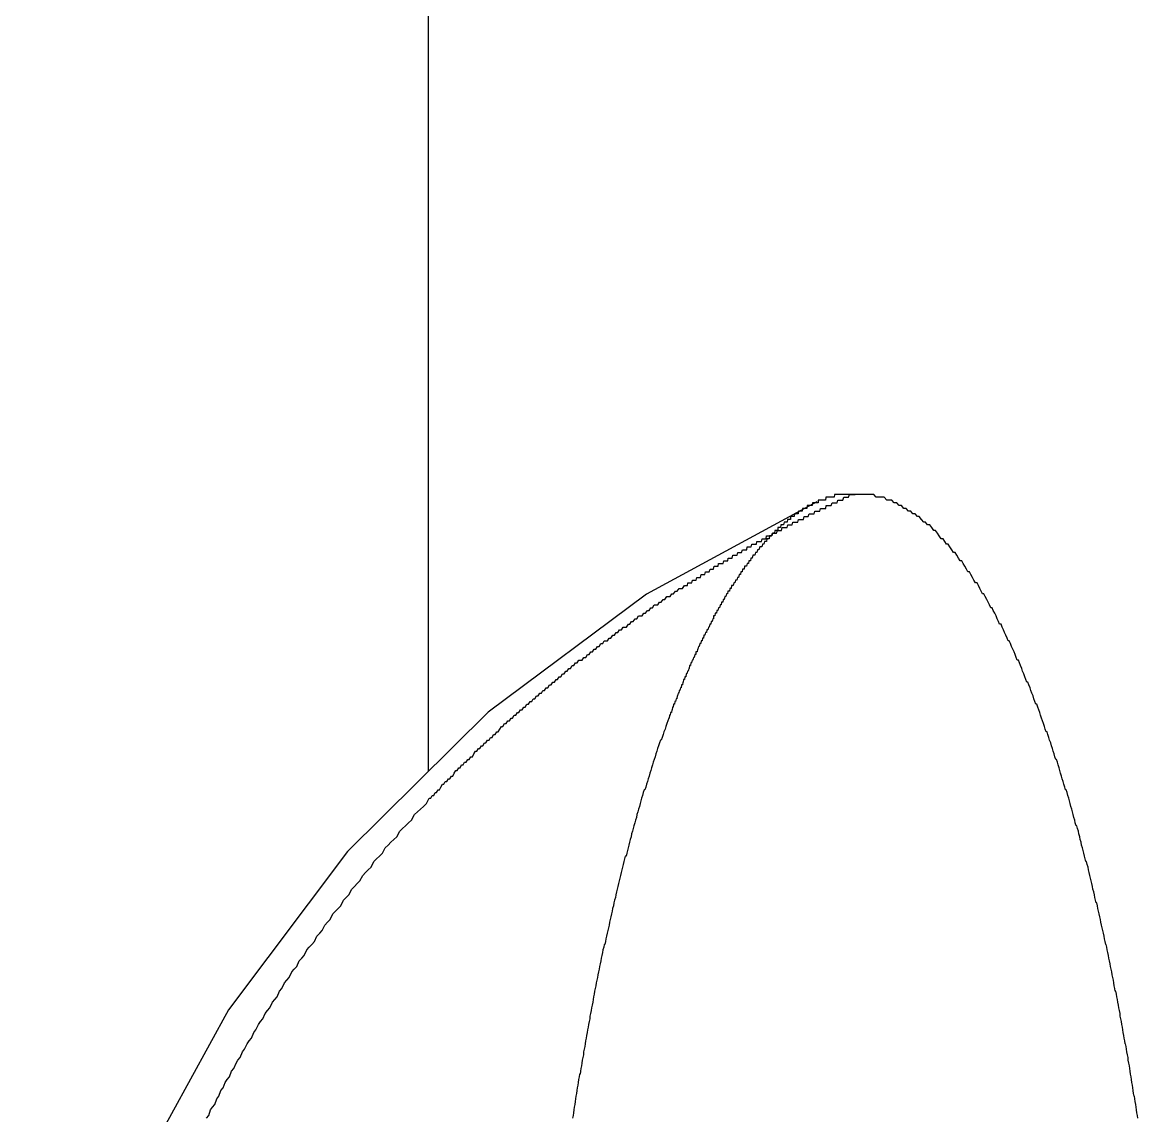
# Paper-space layout '2 DOOR PANEL LAYOUT - A1 Sheet' of a CAD drawing. Extents: x 50 to 825, y 22 to 486.
# Drawn here: x 437.172 to 437.2246, y 324.0664 to 324.1179 of the extents above; entities that cross this region are included whole.
import ezdxf

# ---------------------------------------------------------------- set-up
doc = ezdxf.new("R2010")
doc.units = 0
doc.layers.add('N-EQPM', color=3, linetype='Continuous', lineweight=25)

psp = doc.layouts.new('2 DOOR PANEL LAYOUT - A1 Sheet')

# ---------------------------------------------------------------- linework, layer by layer
at = {"layer": 'N-EQPM', "linetype": 'Continuous'}
for p, q in [((437.191128, 324.08261), (437.191128, 325.191047)), ((437.209439, 324.09531), (437.20141, 324.090954)), ((437.20141, 324.090954), (437.193934, 324.085399))]:
    psp.add_line(p, q, dxfattribs=at)
psp.add_lwpolyline([(437.193934, 324.085399), (437.187315, 324.07882), (437.181707, 324.071362), (437.177224, 324.063182), (437.173961, 324.054456), (437.17198, 324.045374)], dxfattribs=at)
at = {"layer": 'N-EQPM'}
for points in [[(437.206978, 324.093576, 0), (437.207004, 324.093576, 0), (437.207043, 324.093576, 0), (437.207069, 324.093706, 0), (437.207108, 324.093706, 0), (437.207147, 324.093706, 0), (437.207173, 324.093706, 0), (437.207212, 324.093706, 0), (437.207238, 324.093706, 0), (437.207277, 324.093706, 0), (437.207303, 324.093706, 0), (437.207342, 324.093836, 0), (437.207368, 324.093836, 0), (437.207407, 324.093836, 0), (437.207433, 324.093836, 0), (437.207472, 324.093836, 0), (437.207498, 324.093836, 0), (437.207538, 324.093836, 0), (437.207577, 324.093966, 0), (437.207603, 324.093966, 0), (437.207642, 324.093966, 0), (437.207668, 324.093966, 0), (437.207707, 324.093966, 0), (437.207733, 324.093966, 0), (437.207772, 324.093966, 0), (437.207798, 324.094097, 0), (437.207837, 324.094097, 0), (437.207876, 324.094097, 0), (437.207902, 324.094097, 0), (437.207941, 324.094097, 0), (437.207967, 324.094097, 0), (437.208006, 324.094097, 0), (437.208032, 324.094097, 0), (437.208071, 324.094227, 0), (437.208097, 324.094227, 0), (437.208136, 324.094227, 0), (437.208175, 324.094227, 0), (437.208201, 324.094227, 0), (437.20824, 324.094227, 0), (437.208266, 324.094227, 0), (437.208305, 324.094357, 0), (437.208331, 324.094357, 0), (437.20837, 324.094357, 0), (437.208396, 324.094357, 0), (437.208436, 324.094357, 0), (437.208475, 324.094357, 0), (437.208501, 324.094357, 0), (437.20854, 324.094357, 0), (437.208566, 324.094487, 0), (437.208605, 324.094487, 0), (437.208631, 324.094487, 0), (437.20867, 324.094487, 0), (437.208709, 324.094487, 0), (437.208735, 324.094487, 0), (437.208774, 324.094487, 0), (437.2088, 324.094487, 0), (437.208839, 324.094617, 0), (437.208865, 324.094617, 0), (437.208904, 324.094617, 0), (437.208943, 324.094617, 0), (437.208969, 324.094617, 0), (437.209008, 324.094617, 0), (437.209034, 324.094617, 0), (437.209073, 324.094747, 0), (437.209112, 324.094747, 0), (437.209138, 324.094747, 0), (437.209177, 324.094747, 0), (437.209203, 324.094747, 0), (437.209242, 324.094747, 0), (437.209268, 324.094747, 0), (437.209307, 324.094747, 0), (437.209347, 324.094877, 0), (437.209373, 324.094877, 0), (437.209412, 324.094877, 0), (437.209438, 324.094877, 0), (437.209477, 324.094877, 0), (437.209516, 324.094877, 0), (437.209542, 324.094877, 0), (437.209581, 324.094877, 0), (437.209607, 324.095008, 0), (437.209646, 324.095008, 0), (437.209685, 324.095008, 0), (437.209711, 324.095008, 0), (437.20975, 324.095008, 0), (437.209776, 324.095008, 0), (437.209815, 324.095008, 0), (437.209854, 324.095008, 0), (437.20988, 324.095138, 0), (437.209919, 324.095138, 0), (437.209945, 324.095138, 0), (437.209984, 324.095138, 0), (437.210023, 324.095138, 0), (437.210049, 324.095138, 0), (437.210088, 324.095138, 0), (437.210114, 324.095138, 0), (437.210153, 324.095268, 0), (437.210192, 324.095268, 0), (437.210218, 324.095268, 0), (437.210258, 324.095268, 0), (437.210284, 324.095268, 0), (437.210323, 324.095268, 0), (437.210362, 324.095268, 0), (437.210388, 324.095268, 0), (437.210427, 324.095398, 0), (437.210453, 324.095398, 0), (437.210492, 324.095398, 0), (437.210531, 324.095398, 0), (437.210557, 324.095398, 0), (437.210596, 324.095398, 0), (437.210635, 324.095398, 0), (437.210661, 324.095398, 0), (437.2107, 324.095528, 0), (437.210726, 324.095528, 0), (437.210765, 324.095528, 0), (437.210804, 324.095528, 0), (437.21083, 324.095528, 0), (437.210869, 324.095528, 0), (437.210895, 324.095528, 0), (437.210934, 324.095528, 0), (437.210973, 324.095658, 0), (437.210999, 324.095658, 0), (437.211038, 324.095658, 0), (437.211077, 324.095658, 0), (437.211103, 324.095658, 0), (437.211142, 324.095658, 0), (437.211169, 324.095658, 0), (437.211208, 324.095658, 0), (437.211247, 324.095658, 0)], [(437.211247, 324.095658, 0), (437.211234, 324.095658, 0), (437.211221, 324.095658, 0), (437.211195, 324.095658, 0), (437.211182, 324.095658, 0), (437.211169, 324.095658, 0), (437.211155, 324.095658, 0), (437.211142, 324.095658, 0), (437.211129, 324.095658, 0), (437.211116, 324.095658, 0), (437.211103, 324.095658, 0), (437.211077, 324.095658, 0), (437.211064, 324.095658, 0), (437.211051, 324.095658, 0), (437.211038, 324.095658, 0), (437.211025, 324.095658, 0), (437.211012, 324.095658, 0), (437.210999, 324.095658, 0), (437.210986, 324.095658, 0), (437.21096, 324.095658, 0), (437.210947, 324.095658, 0), (437.210934, 324.095658, 0), (437.210921, 324.095658, 0), (437.210908, 324.095658, 0), (437.210895, 324.095658, 0), (437.210882, 324.095658, 0), (437.210869, 324.095658, 0), (437.210856, 324.095658, 0), (437.21083, 324.095658, 0), (437.210817, 324.095658, 0), (437.210804, 324.095658, 0), (437.210791, 324.095658, 0), (437.210778, 324.095658, 0), (437.210765, 324.095658, 0), (437.210752, 324.095658, 0), (437.210739, 324.095658, 0), (437.210713, 324.095658, 0), (437.2107, 324.095658, 0), (437.210687, 324.095658, 0), (437.210674, 324.095658, 0), (437.210661, 324.095658, 0), (437.210648, 324.095658, 0), (437.210635, 324.095658, 0), (437.210622, 324.095658, 0), (437.210609, 324.095658, 0), (437.210583, 324.095658, 0), (437.21057, 324.095658, 0), (437.210557, 324.095658, 0), (437.210544, 324.095658, 0), (437.210531, 324.095658, 0), (437.210518, 324.095658, 0), (437.210505, 324.095658, 0), (437.210492, 324.095658, 0), (437.210479, 324.095658, 0), (437.210453, 324.095658, 0), (437.21044, 324.095658, 0), (437.210427, 324.095658, 0), (437.210414, 324.095658, 0), (437.210401, 324.095658, 0), (437.210388, 324.095658, 0), (437.210375, 324.095658, 0), (437.210362, 324.095658, 0), (437.210349, 324.095658, 0), (437.210336, 324.095658, 0), (437.21031, 324.095658, 0), (437.210297, 324.095658, 0), (437.210284, 324.095658, 0), (437.210271, 324.095658, 0), (437.210258, 324.095528, 0), (437.210244, 324.095528, 0), (437.210231, 324.095528, 0), (437.210218, 324.095528, 0), (437.210205, 324.095528, 0), (437.210192, 324.095528, 0), (437.210166, 324.095528, 0), (437.210153, 324.095528, 0), (437.21014, 324.095528, 0), (437.210127, 324.095528, 0), (437.210114, 324.095528, 0), (437.210101, 324.095528, 0), (437.210088, 324.095528, 0), (437.210075, 324.095528, 0), (437.210062, 324.095528, 0), (437.210049, 324.095528, 0), (437.210036, 324.095528, 0), (437.210023, 324.095528, 0), (437.209997, 324.095528, 0), (437.209984, 324.095528, 0), (437.209971, 324.095528, 0), (437.209958, 324.095528, 0), (437.209945, 324.095528, 0), (437.209932, 324.095528, 0), (437.209919, 324.095528, 0), (437.209906, 324.095528, 0), (437.209893, 324.095528, 0), (437.20988, 324.095528, 0), (437.209867, 324.095528, 0), (437.209854, 324.095528, 0), (437.209841, 324.095398, 0), (437.209828, 324.095398, 0), (437.209802, 324.095398, 0), (437.209789, 324.095398, 0), (437.209776, 324.095398, 0), (437.209763, 324.095398, 0), (437.20975, 324.095398, 0), (437.209737, 324.095398, 0), (437.209724, 324.095398, 0), (437.209711, 324.095398, 0), (437.209698, 324.095398, 0), (437.209685, 324.095398, 0), (437.209672, 324.095398, 0), (437.209659, 324.095398, 0), (437.209646, 324.095398, 0), (437.209633, 324.095398, 0), (437.20962, 324.095398, 0), (437.209607, 324.095398, 0), (437.209594, 324.095398, 0), (437.209581, 324.095398, 0), (437.209568, 324.095398, 0), (437.209555, 324.095398, 0), (437.209529, 324.095398, 0), (437.209516, 324.095398, 0), (437.209503, 324.095398, 0), (437.20949, 324.095268, 0), (437.209477, 324.095268, 0), (437.209464, 324.095268, 0), (437.209451, 324.095268, 0), (437.209438, 324.095268, 0)], [(437.22456, 324.066246, 0), (437.224547, 324.066376, 0), (437.224521, 324.066506, 0), (437.224508, 324.066637, 0), (437.224482, 324.066767, 0), (437.224469, 324.066897, 0), (437.224443, 324.067027, 0), (437.22443, 324.067157, 0), (437.224404, 324.067287, 0), (437.224391, 324.067287, 0), (437.224365, 324.067417, 0), (437.224352, 324.067548, 0), (437.224326, 324.067678, 0), (437.224313, 324.067808, 0), (437.224287, 324.067938, 0), (437.224274, 324.068068, 0), (437.224248, 324.068198, 0), (437.224222, 324.068328, 0), (437.224209, 324.068459, 0), (437.224183, 324.068589, 0), (437.22417, 324.068719, 0), (437.224144, 324.068849, 0), (437.224118, 324.068979, 0), (437.224105, 324.069109, 0), (437.224079, 324.069239, 0), (437.224053, 324.06937, 0), (437.22404, 324.0695, 0), (437.224014, 324.06963, 0), (437.223988, 324.06976, 0), (437.223975, 324.06976, 0), (437.223948, 324.06989, 0), (437.223922, 324.07002, 0), (437.223909, 324.07015, 0), (437.223883, 324.070281, 0), (437.223857, 324.070411, 0), (437.223844, 324.070541, 0), (437.223818, 324.070671, 0), (437.223792, 324.070801, 0), (437.223766, 324.070931, 0), (437.22374, 324.071061, 0), (437.223727, 324.071192, 0), (437.223701, 324.071322, 0), (437.223675, 324.071452, 0), (437.223649, 324.071582, 0), (437.223623, 324.071712, 0), (437.22361, 324.071842, 0), (437.223584, 324.071972, 0), (437.223558, 324.072103, 0), (437.223532, 324.072233, 0), (437.223506, 324.072233, 0), (437.22348, 324.072363, 0), (437.223454, 324.072493, 0), (437.223441, 324.072623, 0), (437.223415, 324.072753, 0), (437.223389, 324.072883, 0), (437.223363, 324.073014, 0), (437.223337, 324.073144, 0), (437.223311, 324.073274, 0), (437.223285, 324.073404, 0), (437.223259, 324.073534, 0), (437.223233, 324.073664, 0), (437.223207, 324.073794, 0), (437.223181, 324.073925, 0), (437.223155, 324.074055, 0), (437.223129, 324.074185, 0), (437.223103, 324.074315, 0), (437.223077, 324.074445, 0), (437.223051, 324.074445, 0), (437.223024, 324.074575, 0), (437.222998, 324.074705, 0), (437.222972, 324.074836, 0), (437.222946, 324.074966, 0), (437.22292, 324.075096, 0), (437.222881, 324.075226, 0), (437.222855, 324.075356, 0), (437.222829, 324.075486, 0), (437.222803, 324.075616, 0), (437.222777, 324.075747, 0), (437.222751, 324.075877, 0), (437.222712, 324.076007, 0), (437.222686, 324.076137, 0), (437.22266, 324.076267, 0), (437.222634, 324.076397, 0), (437.222608, 324.076397, 0), (437.222569, 324.076527, 0), (437.222543, 324.076658, 0), (437.222517, 324.076788, 0), (437.222491, 324.076918, 0), (437.222452, 324.077048, 0), (437.222426, 324.077178, 0), (437.2224, 324.077308, 0), (437.222361, 324.077438, 0), (437.222335, 324.077568, 0), (437.222309, 324.077699, 0), (437.22227, 324.077829, 0), (437.222244, 324.077959, 0), (437.222218, 324.078089, 0), (437.222179, 324.078219, 0), (437.222153, 324.078349, 0), (437.222113, 324.078349, 0), (437.222087, 324.078479, 0), (437.222048, 324.07861, 0), (437.222022, 324.07874, 0), (437.221983, 324.07887, 0), (437.221957, 324.079, 0), (437.221918, 324.07913, 0), (437.221892, 324.07926, 0), (437.221853, 324.07939, 0), (437.221827, 324.079521, 0), (437.221788, 324.079651, 0), (437.221762, 324.079781, 0), (437.221723, 324.079911, 0), (437.221697, 324.080041, 0), (437.221658, 324.080041, 0), (437.221619, 324.080171, 0), (437.221593, 324.080301, 0), (437.221554, 324.080432, 0), (437.221515, 324.080562, 0), (437.221489, 324.080692, 0), (437.22145, 324.080822, 0), (437.221411, 324.080952, 0), (437.221372, 324.081082, 0), (437.221346, 324.081212, 0), (437.221307, 324.081343, 0), (437.221268, 324.081473, 0), (437.221229, 324.081603, 0), (437.221189, 324.081733, 0), (437.221163, 324.081733, 0), (437.221124, 324.081863, 0), (437.221085, 324.081993, 0), (437.221046, 324.082123, 0), (437.221007, 324.082254, 0), (437.220968, 324.082384, 0), (437.220929, 324.082514, 0), (437.22089, 324.082644, 0), (437.220851, 324.082774, 0), (437.220812, 324.082904, 0), (437.220773, 324.083034, 0), (437.220734, 324.083165, 0), (437.220695, 324.083165, 0), (437.220656, 324.083295, 0), (437.220617, 324.083425, 0), (437.220578, 324.083555, 0), (437.220539, 324.083685, 0), (437.2205, 324.083815, 0), (437.220461, 324.083945, 0), (437.220409, 324.084076, 0), (437.22037, 324.084206, 0), (437.220331, 324.084336, 0), (437.220291, 324.084466, 0), (437.220239, 324.084466, 0), (437.2202, 324.084596, 0), (437.220161, 324.084726, 0), (437.220122, 324.084856, 0), (437.22007, 324.084987, 0), (437.220031, 324.085117, 0), (437.219979, 324.085247, 0), (437.21994, 324.085377, 0), (437.219901, 324.085507, 0), (437.219849, 324.085637, 0), (437.21981, 324.085767, 0), (437.219758, 324.085767, 0), (437.219719, 324.085898, 0), (437.219667, 324.086028, 0), (437.219628, 324.086158, 0), (437.219576, 324.086288, 0), (437.219524, 324.086418, 0), (437.219485, 324.086548, 0), (437.219433, 324.086678, 0), (437.21938, 324.086809, 0), (437.219341, 324.086809, 0), (437.219289, 324.086939, 0), (437.219237, 324.087069, 0), (437.219185, 324.087199, 0), (437.219133, 324.087329, 0), (437.219094, 324.087459, 0), (437.219042, 324.087589, 0), (437.21899, 324.08772, 0), (437.218938, 324.08785, 0), (437.218886, 324.08785, 0), (437.218834, 324.08798, 0), (437.218782, 324.08811, 0), (437.21873, 324.08824, 0), (437.218678, 324.08837, 0), (437.218613, 324.0885, 0), (437.218561, 324.088631, 0), (437.218509, 324.088761, 0), (437.218456, 324.088761, 0), (437.218404, 324.088891, 0), (437.218339, 324.089021, 0), (437.218287, 324.089151, 0), (437.218235, 324.089281, 0), (437.21817, 324.089411, 0), (437.218118, 324.089542, 0), (437.218053, 324.089542, 0), (437.218001, 324.089672, 0), (437.217936, 324.089802, 0), (437.217884, 324.089932, 0), (437.217819, 324.090062, 0), (437.217754, 324.090192, 0), (437.217702, 324.090322, 0), (437.217637, 324.090322, 0), (437.217572, 324.090453, 0), (437.217506, 324.090583, 0), (437.217441, 324.090713, 0), (437.217376, 324.090843, 0), (437.217311, 324.090973, 0), (437.217246, 324.090973, 0), (437.217181, 324.091103, 0), (437.217116, 324.091233, 0), (437.217051, 324.091364, 0), (437.216986, 324.091494, 0), (437.216921, 324.091494, 0), (437.216843, 324.091624, 0), (437.216778, 324.091754, 0), (437.2167, 324.091884, 0), (437.216634, 324.092014, 0), (437.216556, 324.092014, 0), (437.216491, 324.092144, 0), (437.216413, 324.092275, 0), (437.216335, 324.092405, 0), (437.21627, 324.092535, 0), (437.216192, 324.092535, 0), (437.216114, 324.092665, 0), (437.216036, 324.092795, 0), (437.215958, 324.092925, 0), (437.21588, 324.092925, 0), (437.215802, 324.093055, 0), (437.21571, 324.093186, 0), (437.215632, 324.093316, 0), (437.215554, 324.093316, 0), (437.215463, 324.093446, 0), (437.215385, 324.093576, 0), (437.215294, 324.093576, 0), (437.215203, 324.093706, 0), (437.215125, 324.093836, 0), (437.215034, 324.093966, 0), (437.214943, 324.093966, 0), (437.214852, 324.094097, 0), (437.21476, 324.094227, 0), (437.214656, 324.094227, 0), (437.214565, 324.094357, 0), (437.214474, 324.094357, 0), (437.21437, 324.094487, 0), (437.214266, 324.094617, 0), (437.214175, 324.094617, 0), (437.214071, 324.094747, 0), (437.213967, 324.094747, 0), (437.213862, 324.094877, 0), (437.213758, 324.094877, 0), (437.213641, 324.095008, 0), (437.213537, 324.095008, 0), (437.21342, 324.095138, 0), (437.213316, 324.095138, 0), (437.213199, 324.095268, 0), (437.213082, 324.095268, 0), (437.212964, 324.095398, 0), (437.212847, 324.095398, 0), (437.21273, 324.095398, 0), (437.212613, 324.095528, 0), (437.212483, 324.095528, 0), (437.212366, 324.095528, 0), (437.212236, 324.095528, 0), (437.212119, 324.095658, 0), (437.211988, 324.095658, 0), (437.211871, 324.095658, 0), (437.211741, 324.095658, 0), (437.211624, 324.095658, 0), (437.211494, 324.095658, 0), (437.211364, 324.095658, 0), (437.211247, 324.095658, 0)], [(437.209438, 324.095268, 0), (437.209425, 324.095268, 0), (437.209412, 324.095268, 0), (437.209386, 324.095268, 0), (437.209373, 324.095268, 0), (437.20936, 324.095268, 0), (437.209334, 324.095268, 0), (437.20932, 324.095268, 0), (437.209307, 324.095268, 0), (437.209281, 324.095268, 0), (437.209268, 324.095268, 0), (437.209255, 324.095268, 0), (437.209229, 324.095268, 0), (437.209216, 324.095138, 0), (437.209203, 324.095138, 0), (437.209177, 324.095138, 0), (437.209164, 324.095138, 0), (437.209151, 324.095138, 0), (437.209125, 324.095138, 0), (437.209112, 324.095138, 0), (437.209099, 324.095138, 0), (437.209086, 324.095138, 0), (437.20906, 324.095138, 0), (437.209047, 324.095138, 0), (437.209034, 324.095138, 0), (437.209008, 324.095138, 0), (437.208995, 324.095138, 0), (437.208982, 324.095138, 0), (437.208969, 324.095008, 0), (437.208943, 324.095008, 0), (437.20893, 324.095008, 0), (437.208917, 324.095008, 0), (437.208891, 324.095008, 0), (437.208878, 324.095008, 0), (437.208865, 324.095008, 0), (437.208852, 324.095008, 0), (437.208826, 324.095008, 0), (437.208813, 324.095008, 0), (437.2088, 324.095008, 0), (437.208787, 324.095008, 0), (437.208761, 324.095008, 0), (437.208748, 324.094877, 0), (437.208735, 324.094877, 0), (437.208722, 324.094877, 0), (437.208696, 324.094877, 0), (437.208683, 324.094877, 0), (437.20867, 324.094877, 0), (437.208657, 324.094877, 0), (437.208631, 324.094877, 0), (437.208618, 324.094877, 0), (437.208605, 324.094877, 0), (437.208592, 324.094877, 0), (437.208566, 324.094877, 0), (437.208553, 324.094747, 0), (437.20854, 324.094747, 0), (437.208527, 324.094747, 0), (437.208514, 324.094747, 0), (437.208488, 324.094747, 0), (437.208475, 324.094747, 0), (437.208462, 324.094747, 0), (437.208449, 324.094747, 0), (437.208423, 324.094747, 0), (437.208409, 324.094747, 0), (437.208396, 324.094747, 0), (437.208383, 324.094747, 0), (437.20837, 324.094617, 0), (437.208344, 324.094617, 0), (437.208331, 324.094617, 0), (437.208318, 324.094617, 0), (437.208305, 324.094617, 0), (437.208292, 324.094617, 0), (437.208279, 324.094617, 0), (437.208253, 324.094617, 0), (437.20824, 324.094617, 0), (437.208227, 324.094617, 0), (437.208214, 324.094617, 0), (437.208201, 324.094617, 0), (437.208188, 324.094487, 0), (437.208162, 324.094487, 0), (437.208149, 324.094487, 0), (437.208136, 324.094487, 0), (437.208123, 324.094487, 0), (437.20811, 324.094487, 0), (437.208097, 324.094487, 0), (437.208071, 324.094487, 0), (437.208058, 324.094487, 0), (437.208045, 324.094487, 0), (437.208032, 324.094357, 0), (437.208019, 324.094357, 0), (437.208006, 324.094357, 0), (437.207993, 324.094357, 0), (437.207967, 324.094357, 0), (437.207954, 324.094357, 0), (437.207941, 324.094357, 0), (437.207928, 324.094357, 0), (437.207915, 324.094357, 0), (437.207902, 324.094357, 0), (437.207889, 324.094357, 0), (437.207863, 324.094227, 0), (437.20785, 324.094227, 0), (437.207837, 324.094227, 0), (437.207824, 324.094227, 0), (437.207811, 324.094227, 0), (437.207798, 324.094227, 0), (437.207785, 324.094227, 0), (437.207772, 324.094227, 0), (437.207759, 324.094227, 0), (437.207733, 324.094227, 0), (437.20772, 324.094097, 0), (437.207707, 324.094097, 0), (437.207694, 324.094097, 0), (437.207681, 324.094097, 0), (437.207668, 324.094097, 0), (437.207655, 324.094097, 0), (437.207642, 324.094097, 0), (437.207629, 324.094097, 0), (437.207616, 324.094097, 0), (437.207603, 324.094097, 0), (437.20759, 324.093966, 0), (437.207564, 324.093966, 0), (437.207551, 324.093966, 0), (437.207538, 324.093966, 0), (437.207525, 324.093966, 0), (437.207512, 324.093966, 0), (437.207498, 324.093966, 0), (437.207485, 324.093966, 0), (437.207472, 324.093966, 0), (437.207459, 324.093966, 0), (437.207446, 324.093836, 0), (437.207433, 324.093836, 0), (437.20742, 324.093836, 0), (437.207407, 324.093836, 0), (437.207394, 324.093836, 0), (437.207381, 324.093836, 0), (437.207368, 324.093836, 0), (437.207355, 324.093836, 0), (437.207342, 324.093836, 0), (437.207316, 324.093706, 0), (437.207303, 324.093706, 0), (437.20729, 324.093706, 0), (437.207277, 324.093706, 0), (437.207264, 324.093706, 0), (437.207251, 324.093706, 0), (437.207238, 324.093706, 0), (437.207225, 324.093706, 0), (437.207212, 324.093706, 0), (437.207199, 324.093706, 0), (437.207186, 324.093576, 0), (437.207173, 324.093576, 0), (437.20716, 324.093576, 0), (437.207147, 324.093576, 0), (437.207134, 324.093576, 0), (437.207121, 324.093576, 0), (437.207108, 324.093576, 0), (437.207095, 324.093576, 0), (437.207082, 324.093576, 0), (437.207069, 324.093446, 0), (437.207056, 324.093446, 0), (437.207043, 324.093446, 0), (437.20703, 324.093446, 0)], [(437.20703, 324.093446, 0), (437.207004, 324.093446, 0), (437.206965, 324.093446, 0), (437.206939, 324.093316, 0), (437.2069, 324.093316, 0), (437.206874, 324.093316, 0), (437.206835, 324.093186, 0), (437.206809, 324.093186, 0), (437.20677, 324.093186, 0), (437.206744, 324.093186, 0), (437.206705, 324.093055, 0), (437.206679, 324.093055, 0), (437.20664, 324.093055, 0), (437.206614, 324.092925, 0), (437.206574, 324.092925, 0), (437.206548, 324.092925, 0), (437.206509, 324.092795, 0), (437.206483, 324.092795, 0), (437.206457, 324.092795, 0), (437.206418, 324.092795, 0), (437.206392, 324.092665, 0), (437.206366, 324.092665, 0), (437.206327, 324.092665, 0), (437.206301, 324.092535, 0), (437.206275, 324.092535, 0), (437.206236, 324.092535, 0), (437.20621, 324.092405, 0), (437.206184, 324.092405, 0), (437.206145, 324.092405, 0), (437.206119, 324.092275, 0), (437.206093, 324.092275, 0), (437.206054, 324.092275, 0), (437.206028, 324.092275, 0), (437.206002, 324.092144, 0), (437.205976, 324.092144, 0), (437.205937, 324.092144, 0), (437.205911, 324.092014, 0), (437.205885, 324.092014, 0), (437.205859, 324.092014, 0), (437.205833, 324.091884, 0), (437.205794, 324.091884, 0), (437.205768, 324.091884, 0), (437.205742, 324.091754, 0), (437.205716, 324.091754, 0), (437.20569, 324.091754, 0), (437.205663, 324.091624, 0), (437.205637, 324.091624, 0), (437.205598, 324.091624, 0), (437.205572, 324.091494, 0), (437.205546, 324.091494, 0), (437.20552, 324.091494, 0), (437.205494, 324.091364, 0), (437.205468, 324.091364, 0), (437.205442, 324.091364, 0), (437.205416, 324.091364, 0), (437.20539, 324.091233, 0), (437.205364, 324.091233, 0), (437.205338, 324.091233, 0), (437.205312, 324.091103, 0), (437.205273, 324.091103, 0), (437.205247, 324.091103, 0), (437.205221, 324.090973, 0), (437.205195, 324.090973, 0), (437.205169, 324.090973, 0), (437.205143, 324.090843, 0), (437.205117, 324.090843, 0), (437.205091, 324.090843, 0), (437.205065, 324.090713, 0), (437.205052, 324.090713, 0), (437.205026, 324.090713, 0), (437.205, 324.090583, 0), (437.204974, 324.090583, 0), (437.204948, 324.090583, 0), (437.204922, 324.090453, 0), (437.204896, 324.090453, 0), (437.20487, 324.090453, 0), (437.204844, 324.090322, 0), (437.204818, 324.090322, 0), (437.204792, 324.090322, 0), (437.204766, 324.090192, 0), (437.204739, 324.090192, 0), (437.204726, 324.090192, 0), (437.2047, 324.090062, 0), (437.204674, 324.090062, 0), (437.204648, 324.090062, 0), (437.204622, 324.089932, 0), (437.204596, 324.089932, 0), (437.20457, 324.089932, 0), (437.204557, 324.089802, 0), (437.204531, 324.089802, 0), (437.204505, 324.089672, 0), (437.204479, 324.089672, 0), (437.204453, 324.089672, 0), (437.20444, 324.089542, 0), (437.204414, 324.089542, 0), (437.204388, 324.089542, 0), (437.204362, 324.089411, 0), (437.204336, 324.089411, 0), (437.204323, 324.089411, 0), (437.204297, 324.089281, 0), (437.204271, 324.089281, 0), (437.204245, 324.089281, 0), (437.204232, 324.089151, 0), (437.204206, 324.089151, 0), (437.20418, 324.089151, 0), (437.204154, 324.089021, 0), (437.204141, 324.089021, 0), (437.204115, 324.089021, 0), (437.204089, 324.088891, 0), (437.204076, 324.088891, 0), (437.20405, 324.088891, 0), (437.204024, 324.088761, 0), (437.203998, 324.088761, 0), (437.203985, 324.088761, 0), (437.203959, 324.088631, 0), (437.203933, 324.088631, 0), (437.20392, 324.088631, 0), (437.203894, 324.0885, 0), (437.203868, 324.0885, 0), (437.203855, 324.0885, 0), (437.203828, 324.08837, 0), (437.203802, 324.08837, 0), (437.203789, 324.08824, 0), (437.203763, 324.08824, 0), (437.203737, 324.08824, 0), (437.203724, 324.08811, 0), (437.203698, 324.08811, 0), (437.203685, 324.08811, 0), (437.203659, 324.08798, 0), (437.203633, 324.08798, 0), (437.20362, 324.08798, 0), (437.203594, 324.08785, 0), (437.203581, 324.08785, 0), (437.203555, 324.08785, 0), (437.203529, 324.08772, 0), (437.203516, 324.08772, 0), (437.20349, 324.08772, 0), (437.203477, 324.087589, 0), (437.203451, 324.087589, 0), (437.203438, 324.087589, 0), (437.203412, 324.087459, 0), (437.203399, 324.087459, 0), (437.203373, 324.087329, 0), (437.203347, 324.087329, 0), (437.203334, 324.087329, 0), (437.203308, 324.087199, 0), (437.203295, 324.087199, 0), (437.203269, 324.087199, 0), (437.203256, 324.087069, 0), (437.20323, 324.087069, 0), (437.203217, 324.087069, 0), (437.203191, 324.086939, 0), (437.203178, 324.086939, 0), (437.203152, 324.086939, 0), (437.203139, 324.086809, 0), (437.203113, 324.086809, 0), (437.2031, 324.086678, 0), (437.203074, 324.086678, 0), (437.203061, 324.086678, 0), (437.203035, 324.086548, 0), (437.203022, 324.086548, 0), (437.203009, 324.086548, 0), (437.202983, 324.086418, 0), (437.20297, 324.086418, 0), (437.202944, 324.086418, 0), (437.202931, 324.086288, 0), (437.202904, 324.086288, 0), (437.202891, 324.086288, 0), (437.202865, 324.086158, 0), (437.202852, 324.086158, 0), (437.202839, 324.086028, 0), (437.202813, 324.086028, 0), (437.2028, 324.086028, 0), (437.202774, 324.085898, 0), (437.202761, 324.085898, 0), (437.202735, 324.085898, 0), (437.202722, 324.085767, 0), (437.202709, 324.085767, 0), (437.202683, 324.085767, 0), (437.20267, 324.085637, 0), (437.202657, 324.085637, 0), (437.202631, 324.085637, 0), (437.202618, 324.085507, 0), (437.202592, 324.085507, 0), (437.202579, 324.085377, 0), (437.202566, 324.085377, 0), (437.20254, 324.085377, 0), (437.202527, 324.085247, 0), (437.202514, 324.085247, 0), (437.202488, 324.085247, 0), (437.202475, 324.085117, 0), (437.202462, 324.085117, 0)], [(437.203191, 324.091364, 0), (437.203217, 324.091364, 0), (437.203243, 324.091364, 0), (437.203282, 324.091364, 0), (437.203308, 324.091364, 0), (437.203334, 324.091364, 0), (437.20336, 324.091494, 0), (437.203399, 324.091494, 0), (437.203425, 324.091494, 0), (437.203451, 324.091494, 0), (437.203477, 324.091494, 0), (437.203516, 324.091494, 0), (437.203542, 324.091494, 0), (437.203568, 324.091624, 0), (437.203594, 324.091624, 0), (437.203633, 324.091624, 0), (437.203659, 324.091624, 0), (437.203685, 324.091624, 0), (437.203711, 324.091624, 0), (437.20375, 324.091624, 0), (437.203776, 324.091754, 0), (437.203802, 324.091754, 0), (437.203828, 324.091754, 0), (437.203868, 324.091754, 0), (437.203894, 324.091754, 0), (437.20392, 324.091754, 0), (437.203946, 324.091754, 0), (437.203985, 324.091884, 0), (437.204011, 324.091884, 0), (437.204037, 324.091884, 0), (437.204076, 324.091884, 0), (437.204102, 324.091884, 0), (437.204128, 324.091884, 0), (437.204154, 324.091884, 0), (437.204193, 324.092014, 0), (437.204219, 324.092014, 0), (437.204245, 324.092014, 0), (437.204271, 324.092014, 0), (437.20431, 324.092014, 0), (437.204336, 324.092014, 0), (437.204362, 324.092014, 0), (437.204401, 324.092144, 0), (437.204427, 324.092144, 0), (437.204453, 324.092144, 0), (437.204479, 324.092144, 0), (437.204518, 324.092144, 0), (437.204544, 324.092144, 0), (437.20457, 324.092144, 0), (437.204596, 324.092275, 0), (437.204635, 324.092275, 0), (437.204661, 324.092275, 0), (437.204687, 324.092275, 0), (437.204726, 324.092275, 0), (437.204752, 324.092275, 0), (437.204779, 324.092275, 0), (437.204805, 324.092405, 0), (437.204844, 324.092405, 0), (437.20487, 324.092405, 0), (437.204896, 324.092405, 0), (437.204935, 324.092405, 0), (437.204961, 324.092405, 0), (437.204987, 324.092405, 0), (437.205013, 324.092405, 0), (437.205052, 324.092535, 0), (437.205078, 324.092535, 0), (437.205104, 324.092535, 0), (437.205143, 324.092535, 0), (437.205169, 324.092535, 0), (437.205195, 324.092535, 0), (437.205234, 324.092535, 0), (437.20526, 324.092665, 0), (437.205286, 324.092665, 0), (437.205312, 324.092665, 0), (437.205351, 324.092665, 0), (437.205377, 324.092665, 0), (437.205403, 324.092665, 0), (437.205442, 324.092665, 0), (437.205468, 324.092795, 0), (437.205494, 324.092795, 0), (437.205533, 324.092795, 0), (437.205559, 324.092795, 0), (437.205585, 324.092795, 0), (437.205611, 324.092795, 0), (437.20565, 324.092795, 0), (437.205677, 324.092795, 0), (437.205703, 324.092925, 0), (437.205742, 324.092925, 0), (437.205768, 324.092925, 0), (437.205794, 324.092925, 0), (437.205833, 324.092925, 0), (437.205859, 324.092925, 0), (437.205885, 324.092925, 0), (437.205924, 324.093055, 0), (437.20595, 324.093055, 0), (437.205976, 324.093055, 0), (437.206002, 324.093055, 0), (437.206041, 324.093055, 0), (437.206067, 324.093055, 0), (437.206093, 324.093055, 0), (437.206132, 324.093055, 0), (437.206158, 324.093186, 0), (437.206184, 324.093186, 0), (437.206223, 324.093186, 0), (437.206249, 324.093186, 0), (437.206275, 324.093186, 0), (437.206314, 324.093186, 0), (437.20634, 324.093186, 0), (437.206366, 324.093316, 0), (437.206405, 324.093316, 0), (437.206431, 324.093316, 0), (437.206457, 324.093316, 0), (437.206496, 324.093316, 0), (437.206522, 324.093316, 0), (437.206548, 324.093316, 0), (437.206587, 324.093316, 0), (437.206614, 324.093446, 0), (437.20664, 324.093446, 0), (437.206679, 324.093446, 0), (437.206705, 324.093446, 0), (437.206731, 324.093446, 0), (437.20677, 324.093446, 0), (437.206796, 324.093446, 0), (437.206822, 324.093446, 0), (437.206861, 324.093576, 0), (437.206887, 324.093576, 0), (437.206913, 324.093576, 0), (437.206952, 324.093576, 0), (437.206978, 324.093576, 0)], [(437.191035, 324.081082, 0), (437.191101, 324.081212, 0), (437.191166, 324.081343, 0), (437.191231, 324.081343, 0), (437.191309, 324.081473, 0), (437.191374, 324.081473, 0), (437.191439, 324.081603, 0), (437.191504, 324.081603, 0), (437.191582, 324.081733, 0), (437.191647, 324.081733, 0), (437.191712, 324.081863, 0), (437.19179, 324.081993, 0), (437.191855, 324.081993, 0), (437.19192, 324.082123, 0), (437.191999, 324.082123, 0), (437.192064, 324.082254, 0), (437.192129, 324.082254, 0), (437.192207, 324.082384, 0), (437.192272, 324.082384, 0), (437.192337, 324.082514, 0), (437.192415, 324.082644, 0), (437.19248, 324.082644, 0), (437.192558, 324.082774, 0), (437.192623, 324.082774, 0), (437.192688, 324.082904, 0), (437.192766, 324.082904, 0), (437.192831, 324.083034, 0), (437.19291, 324.083034, 0), (437.192975, 324.083165, 0), (437.193053, 324.083165, 0), (437.193118, 324.083295, 0), (437.193196, 324.083295, 0), (437.193261, 324.083425, 0), (437.193339, 324.083555, 0), (437.193404, 324.083555, 0), (437.193482, 324.083685, 0), (437.193547, 324.083685, 0), (437.193625, 324.083815, 0), (437.19369, 324.083815, 0), (437.193768, 324.083945, 0), (437.193834, 324.083945, 0), (437.193912, 324.084076, 0), (437.19399, 324.084076, 0), (437.194055, 324.084206, 0), (437.194133, 324.084206, 0), (437.194198, 324.084336, 0), (437.194276, 324.084336, 0), (437.194354, 324.084466, 0), (437.194419, 324.084466, 0), (437.194497, 324.084596, 0), (437.194575, 324.084726, 0), (437.19464, 324.084726, 0), (437.194719, 324.084856, 0), (437.194797, 324.084856, 0), (437.194862, 324.084987, 0), (437.19494, 324.084987, 0), (437.195018, 324.085117, 0), (437.195083, 324.085117, 0), (437.195161, 324.085247, 0), (437.195239, 324.085247, 0), (437.195317, 324.085377, 0), (437.195382, 324.085377, 0), (437.19546, 324.085507, 0), (437.195538, 324.085507, 0), (437.195617, 324.085637, 0), (437.195682, 324.085637, 0), (437.19576, 324.085767, 0), (437.195838, 324.085767, 0), (437.195916, 324.085898, 0), (437.195994, 324.085898, 0), (437.196059, 324.086028, 0), (437.196137, 324.086028, 0), (437.196215, 324.086158, 0), (437.196293, 324.086158, 0), (437.196371, 324.086288, 0), (437.196449, 324.086288, 0), (437.196514, 324.086418, 0), (437.196593, 324.086418, 0), (437.196671, 324.086548, 0), (437.196749, 324.086548, 0), (437.196827, 324.086678, 0), (437.196905, 324.086678, 0), (437.196983, 324.086809, 0), (437.197061, 324.086809, 0), (437.197139, 324.086939, 0), (437.197217, 324.086939, 0), (437.197282, 324.087069, 0), (437.19736, 324.087069, 0), (437.197438, 324.087199, 0), (437.197517, 324.087199, 0), (437.197595, 324.087329, 0), (437.197673, 324.087329, 0), (437.197751, 324.087459, 0), (437.197829, 324.087459, 0), (437.197907, 324.087589, 0), (437.197985, 324.087589, 0), (437.198063, 324.08772, 0), (437.198141, 324.08772, 0), (437.198219, 324.08785, 0), (437.198297, 324.08785, 0), (437.198376, 324.08785, 0), (437.198454, 324.08798, 0), (437.198545, 324.08798, 0), (437.198623, 324.08811, 0), (437.198701, 324.08811, 0), (437.198779, 324.08824, 0), (437.198857, 324.08824, 0), (437.198935, 324.08837, 0), (437.199013, 324.08837, 0), (437.199091, 324.0885, 0), (437.199169, 324.0885, 0), (437.199247, 324.088631, 0), (437.199339, 324.088631, 0), (437.199417, 324.088761, 0), (437.199495, 324.088761, 0), (437.199573, 324.088761, 0), (437.199651, 324.088891, 0), (437.199729, 324.088891, 0), (437.19982, 324.089021, 0), (437.199898, 324.089021, 0), (437.199976, 324.089151, 0), (437.200054, 324.089151, 0), (437.200132, 324.089281, 0), (437.200224, 324.089281, 0), (437.200302, 324.089411, 0), (437.20038, 324.089411, 0), (437.200458, 324.089411, 0), (437.200549, 324.089542, 0), (437.200627, 324.089542, 0), (437.200705, 324.089672, 0), (437.200783, 324.089672, 0), (437.200874, 324.089802, 0), (437.200952, 324.089802, 0), (437.20103, 324.089932, 0), (437.201109, 324.089932, 0), (437.2012, 324.089932, 0), (437.201278, 324.090062, 0), (437.201356, 324.090062, 0), (437.201447, 324.090192, 0), (437.201525, 324.090192, 0), (437.201603, 324.090322, 0), (437.201694, 324.090322, 0), (437.201772, 324.090453, 0), (437.20185, 324.090453, 0), (437.201941, 324.090453, 0), (437.20202, 324.090583, 0), (437.202098, 324.090583, 0), (437.202189, 324.090713, 0), (437.202267, 324.090713, 0), (437.202358, 324.090843, 0), (437.202436, 324.090843, 0), (437.202514, 324.090843, 0), (437.202605, 324.090973, 0), (437.202683, 324.090973, 0), (437.202774, 324.091103, 0), (437.202852, 324.091103, 0), (437.202944, 324.091233, 0), (437.203022, 324.091233, 0), (437.2031, 324.091233, 0), (437.203191, 324.091364, 0)], [(437.202462, 324.085117, 0), (437.20241, 324.084987, 0), (437.202371, 324.084856, 0), (437.202319, 324.084726, 0), (437.20228, 324.084596, 0), (437.202228, 324.084466, 0), (437.202189, 324.084336, 0), (437.20215, 324.084206, 0), (437.202098, 324.084076, 0), (437.202059, 324.084076, 0), (437.20202, 324.083945, 0), (437.201967, 324.083815, 0), (437.201928, 324.083685, 0), (437.201889, 324.083555, 0), (437.20185, 324.083425, 0), (437.201811, 324.083295, 0), (437.201759, 324.083165, 0), (437.20172, 324.083034, 0), (437.201681, 324.082904, 0), (437.201642, 324.082774, 0), (437.201603, 324.082644, 0), (437.201564, 324.082514, 0), (437.201525, 324.082384, 0), (437.201486, 324.082254, 0), (437.201447, 324.082123, 0), (437.201408, 324.081993, 0), (437.201369, 324.081863, 0), (437.20133, 324.081733, 0), (437.201291, 324.081733, 0), (437.201252, 324.081603, 0), (437.201213, 324.081473, 0), (437.201174, 324.081343, 0), (437.201135, 324.081212, 0), (437.201109, 324.081082, 0), (437.201069, 324.080952, 0), (437.20103, 324.080822, 0), (437.200991, 324.080692, 0), (437.200952, 324.080562, 0), (437.200926, 324.080432, 0), (437.200887, 324.080301, 0), (437.200848, 324.080171, 0), (437.200809, 324.080041, 0), (437.200783, 324.079911, 0), (437.200744, 324.079781, 0), (437.200705, 324.079651, 0), (437.200679, 324.079521, 0), (437.20064, 324.07939, 0), (437.200601, 324.07926, 0), (437.200575, 324.07913, 0), (437.200536, 324.079, 0), (437.20051, 324.07887, 0), (437.200471, 324.07874, 0), (437.200445, 324.07861, 0), (437.200406, 324.07861, 0), (437.200367, 324.078479, 0), (437.200341, 324.078349, 0), (437.200302, 324.078219, 0), (437.200276, 324.078089, 0), (437.20025, 324.077959, 0), (437.200211, 324.077829, 0), (437.200184, 324.077699, 0), (437.200145, 324.077568, 0), (437.200119, 324.077438, 0), (437.20008, 324.077308, 0), (437.200054, 324.077178, 0), (437.200028, 324.077048, 0), (437.199989, 324.076918, 0), (437.199963, 324.076788, 0), (437.199937, 324.076658, 0), (437.199898, 324.076527, 0), (437.199872, 324.076397, 0), (437.199846, 324.076267, 0), (437.199807, 324.076137, 0), (437.199781, 324.076007, 0), (437.199755, 324.075877, 0), (437.199729, 324.075747, 0), (437.19969, 324.075616, 0), (437.199664, 324.075486, 0), (437.199638, 324.075356, 0), (437.199612, 324.075226, 0), (437.199586, 324.075096, 0), (437.199547, 324.074966, 0), (437.199521, 324.074836, 0), (437.199495, 324.074705, 0), (437.199469, 324.074575, 0), (437.199443, 324.074445, 0), (437.199417, 324.074445, 0), (437.199391, 324.074315, 0), (437.199352, 324.074185, 0), (437.199326, 324.074055, 0), (437.1993, 324.073925, 0), (437.199274, 324.073794, 0), (437.199247, 324.073664, 0), (437.199221, 324.073534, 0), (437.199195, 324.073404, 0), (437.199169, 324.073274, 0), (437.199143, 324.073144, 0), (437.199117, 324.073014, 0), (437.199091, 324.072883, 0), (437.199065, 324.072753, 0), (437.199039, 324.072623, 0), (437.199013, 324.072493, 0), (437.198987, 324.072363, 0), (437.198961, 324.072233, 0), (437.198935, 324.072103, 0), (437.198909, 324.071972, 0), (437.198896, 324.071842, 0), (437.19887, 324.071712, 0), (437.198844, 324.071582, 0), (437.198818, 324.071452, 0), (437.198792, 324.071322, 0), (437.198766, 324.071192, 0), (437.19874, 324.071061, 0), (437.198727, 324.070931, 0), (437.198701, 324.070801, 0), (437.198675, 324.070671, 0), (437.198649, 324.070541, 0), (437.198623, 324.070411, 0), (437.19861, 324.070281, 0), (437.198584, 324.07015, 0), (437.198558, 324.07002, 0), (437.198532, 324.06989, 0), (437.198506, 324.06976, 0), (437.198493, 324.06963, 0), (437.198467, 324.0695, 0), (437.198441, 324.06937, 0), (437.198428, 324.069239, 0), (437.198402, 324.069109, 0), (437.198376, 324.068979, 0), (437.198363, 324.068849, 0), (437.198336, 324.068719, 0), (437.19831, 324.068589, 0), (437.198297, 324.068459, 0), (437.198271, 324.068328, 0), (437.198245, 324.068328, 0), (437.198232, 324.068198, 0), (437.198206, 324.068068, 0), (437.19818, 324.067938, 0), (437.198167, 324.067808, 0), (437.198141, 324.067678, 0), (437.198128, 324.067548, 0), (437.198102, 324.067417, 0), (437.198076, 324.067287, 0), (437.198063, 324.067157, 0), (437.198037, 324.067027, 0), (437.198024, 324.066897, 0), (437.197998, 324.066767, 0), (437.197985, 324.066637, 0), (437.197959, 324.066506, 0), (437.197946, 324.066376, 0), (437.19792, 324.066246, 0)], [(437.180663, 324.066246, 0), (437.180767, 324.066376, 0), (437.180858, 324.066637, 0), (437.180949, 324.066767, 0), (437.181054, 324.066897, 0), (437.181145, 324.067157, 0), (437.181249, 324.067287, 0), (437.18134, 324.067548, 0), (437.181444, 324.067678, 0), (437.181548, 324.067938, 0), (437.181639, 324.068068, 0), (437.181743, 324.068198, 0), (437.181847, 324.068459, 0), (437.181952, 324.068589, 0), (437.182056, 324.068849, 0), (437.182147, 324.068979, 0), (437.182251, 324.069109, 0), (437.182355, 324.06937, 0), (437.182459, 324.0695, 0), (437.182576, 324.06976, 0), (437.18268, 324.06989, 0), (437.182784, 324.07002, 0), (437.182889, 324.070281, 0), (437.182993, 324.070411, 0), (437.18311, 324.070671, 0), (437.183214, 324.070801, 0), (437.183318, 324.070931, 0), (437.183435, 324.071192, 0), (437.183539, 324.071322, 0), (437.183656, 324.071452, 0), (437.183774, 324.071712, 0), (437.183878, 324.071842, 0), (437.183995, 324.071972, 0), (437.184112, 324.072233, 0), (437.184216, 324.072363, 0), (437.184333, 324.072623, 0), (437.18445, 324.072753, 0), (437.184567, 324.072883, 0), (437.184685, 324.073144, 0), (437.184802, 324.073274, 0), (437.184919, 324.073404, 0), (437.185036, 324.073664, 0), (437.185153, 324.073794, 0), (437.18527, 324.073925, 0), (437.185387, 324.074185, 0), (437.185504, 324.074315, 0), (437.185635, 324.074445, 0), (437.185752, 324.074575, 0), (437.185869, 324.074836, 0), (437.185999, 324.074966, 0), (437.186116, 324.075096, 0), (437.186246, 324.075356, 0), (437.186363, 324.075486, 0), (437.186494, 324.075616, 0), (437.186611, 324.075877, 0), (437.186741, 324.076007, 0), (437.186871, 324.076137, 0), (437.186988, 324.076267, 0), (437.187118, 324.076527, 0), (437.187248, 324.076658, 0), (437.187378, 324.076788, 0), (437.187509, 324.077048, 0), (437.187639, 324.077178, 0), (437.187769, 324.077308, 0), (437.187899, 324.077438, 0), (437.188029, 324.077699, 0), (437.188159, 324.077829, 0), (437.188289, 324.077959, 0), (437.18842, 324.078089, 0), (437.18855, 324.078349, 0), (437.18868, 324.078479, 0), (437.188823, 324.07861, 0), (437.188953, 324.07874, 0), (437.189083, 324.079, 0), (437.189227, 324.07913, 0), (437.189357, 324.07926, 0), (437.1895, 324.07939, 0), (437.18963, 324.079521, 0), (437.189773, 324.079781, 0), (437.189903, 324.079911, 0), (437.190046, 324.080041, 0), (437.19019, 324.080171, 0), (437.19032, 324.080301, 0), (437.190463, 324.080562, 0), (437.190606, 324.080692, 0), (437.190749, 324.080822, 0), (437.190892, 324.080952, 0), (437.191035, 324.081082, 0)]]:
    psp.add_polyline3d(points, dxfattribs=at)

doc.saveas('drawing.dxf')
